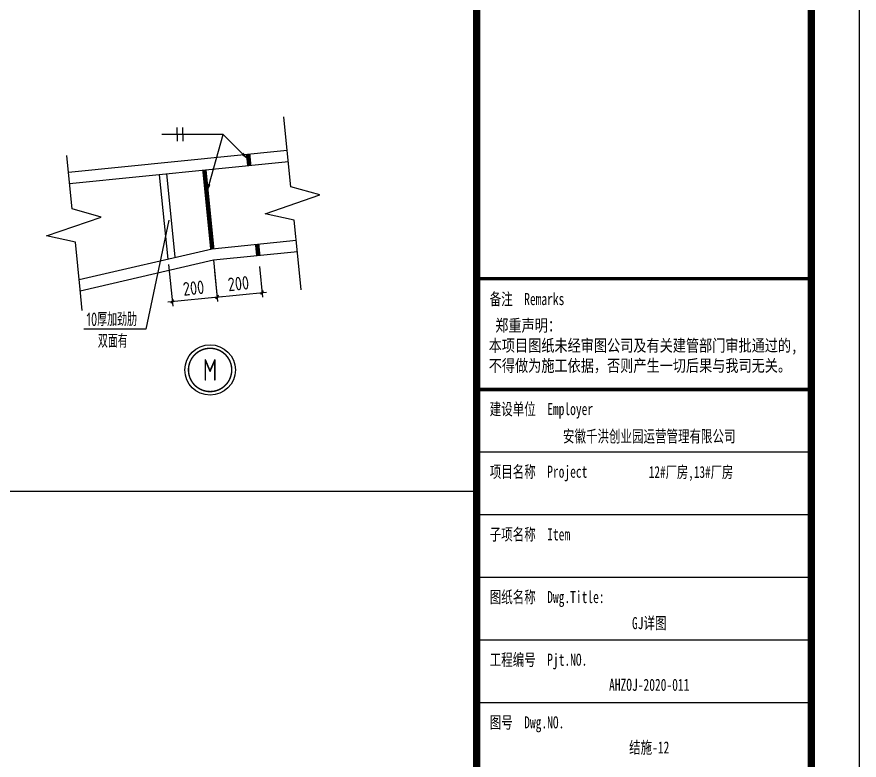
# Model space of a CAD drawing. Extents: x 180850 to 1399066, y 113487 to 334416.
# Drawn here: x 1380382 to 1399066, y 152544 to 169028 of the extents above; entities that cross this region are included whole.
import ezdxf
from ezdxf.enums import TextEntityAlignment as Align

# ---------------------------------------------------------------- set-up
doc = ezdxf.new("R2010")
doc.units = 0
doc.header["$LTSCALE"] = 1000
for name, color, linetype in [('AXIS', 3, 'Continuous'), ('GL', 150, 'Continuous'), ('PUB_TITLE', 4, 'Continuous'), ('PZ', 202, 'Continuous'), ('TEXT', 7, 'Continuous'), ('THIN', 7, 'Continuous')]:
    doc.layers.add(name, color=color, linetype=linetype)
doc.styles.add('_gyy_title_ST', font='', dxfattribs={"width": 0.8})
doc.styles.get("Standard").update_dxf_attribs({"font": 'gbenor.shx', "bigfont": 'gbcbig.shx'})
doc.styles.add('TSSD_Dimension', font='Tssdeng.shx', dxfattribs={"width": 0.8, "bigfont": 'hztxt.shx'})
doc.styles.add('TSSD_Norm', font='tssdeng.shx', dxfattribs={"bigfont": 'hztxt.shx'})
doc.styles.add('TSSD_Num', font='Tssdeng.shx', dxfattribs={"width": 0.7, "bigfont": 'hztxt.shx'})
doc.styles.get('_gyy_title_ST').set_extended_font_data('SimSun')
doc.dimstyles.new('TSSD_20_100', dxfattribs={"dimtxt": 300, "dimasz": 75, "dimexe": 100, "dimexo": 250, "dimgap": 100, "dimtad": 1, "dimdec": 0, "dimlfac": 0.2, "dimzin": 0, "dimdsep": 46, "dimtxsty": 'TSSD_Dimension', "dimblk": 'ARCHTICK', "dimcen": 0, "dimdle": 100, "dimclrt": 7, "dimadec": 0, "dimazin": 0, "dimtfac": 1, "dimtdec": 0, "dimtix": 1, "dimtmove": 2, "dimatfit": 3, "dimfxl": 1, "dimtolj": 1, "dimtzin": 0, "dimarcsym": 0})
doc.dimstyles.new('TSSD_LEADER_STYLE_200.0', dxfattribs={"dimtxt": 0.18, "dimasz": 200, "dimexe": 0.18, "dimexo": 0.0625, "dimgap": 0.09, "dimtad": 0, "dimtih": 1, "dimtoh": 1, "dimdec": 4, "dimzin": 0, "dimdsep": 46, "dimtxsty": 'Standard', "dimcen": 0.09, "dimadec": 0, "dimazin": 0, "dimtfac": 1, "dimtdec": 4, "dimtofl": 0, "dimtmove": 0, "dimatfit": 3, "dimfxl": 1, "dimtolj": 1, "dimtzin": 0, "dimarcsym": 0})

# ---------------------------------------------------------------- blocks, each defined once
blk = doc.blocks.new('_ArchTick')
at = {"color": 0, "linetype": 'ByBlock', "const_width": 0.4}
blk.add_lwpolyline([(-0.5, -0.5), (0.5, 0.5)], dxfattribs=at)
blk = doc.blocks.new('*D1550')
at = {"layer": 'AXIS', "color": 0, "lineweight": -2, "transparency": 16777216}
for p, q in [((1383747, 163538), (1383840, 162615)), ((1384742, 163637), (1384835, 162715)), ((1383730, 162705), (1384924, 162824))]:
    blk.add_line(p, q, dxfattribs=at)
at = {"layer": 'Defpoints', "color": 0, "transparency": 16777216}
for p in [(1384717, 163886), (1383722, 163786), (1384825, 162814)]:
    blk.add_point(p, dxfattribs=at)
at = {"layer": 'AXIS', "color": 0, "lineweight": -2, "transparency": 16777216, "xscale": 75, "yscale": 75, "zscale": 75}
for p, rotation in [((1383830, 162715), 185.7105916254574), ((1384825, 162814), 5.710591625457361)]:
    blk.add_blockref('_ArchTick', p, dxfattribs=dict(at, rotation=rotation))
at = {"layer": 'AXIS', "color": 7, "transparency": 16777216, "insert": (1384302, 163013), "char_height": 300, "attachment_point": 5, "rotation": 5.7106, "style": 'TSSD_Dimension'}
blk.add_mtext('\\A1;200', dxfattribs=at)
blk = doc.blocks.new('_WELD006')
at = {"color": 0, "linetype": 'ByBlock'}
for p, q in [((0, 0), (0, 0.5)), ((0.4, 0), (0.4, 0.5))]:
    blk.add_line(p, q, dxfattribs=at)
blk = doc.blocks.new('*D1551')
at = {"layer": 'AXIS', "color": 0, "lineweight": -2, "transparency": 16777216}
for p, q in [((1385762, 163488), (1385830, 162814)), ((1384767, 163388), (1384835, 162715)), ((1384725, 162804), (1385919, 162924))]:
    blk.add_line(p, q, dxfattribs=at)
at = {"layer": 'Defpoints', "color": 0, "transparency": 16777216}
for p in [(1385737, 163737), (1384742, 163637), (1385820, 162914)]:
    blk.add_point(p, dxfattribs=at)
at = {"layer": 'AXIS', "color": 0, "lineweight": -2, "transparency": 16777216}
for p, xscale, yscale, zscale, rotation in [((1385820, 162914), 75, 75, 75, 5.710591625446737), ((1384825, 162814), 75.00000000000001, 75.00000000000001, 75.00000000000001, 185.7105916254468)]:
    blk.add_blockref('_ArchTick', p, dxfattribs=dict(at, xscale=xscale, yscale=yscale, zscale=zscale, rotation=rotation))
at = {"layer": 'AXIS', "color": 7, "transparency": 16777216, "insert": (1385297, 163113), "char_height": 300, "attachment_point": 5, "rotation": 5.7106, "style": 'TSSD_Dimension'}
blk.add_mtext('\\A1;200', dxfattribs=at)
blk = doc.blocks.new('ts_idx2')
at = {"color": 0, "linetype": 'ByBlock', "lineweight": -2, "const_width": 0.0333}
blk.add_lwpolyline([(-0.5, 0, 1), (0.5, 0, 1)], format="xyb", close=True, dxfattribs=at)
at = {"color": 0, "linetype": 'ByBlock', "lineweight": -2}
blk.add_circle((0, 0), 0.583, dxfattribs=at)
at = {"color": 0, "linetype": 'ByBlock', "lineweight": -2, "style": 'TSSD_Num', "width": 0.7}
blk.add_attdef('A', text='', height=0.5, dxfattribs=at).set_placement((0, 0), align=Align.MIDDLE_CENTER)

msp = doc.modelspace()

# ---------------------------------------------------------------- linework, layer by layer
at = {"color": 3, "const_width": 100, "elevation": 4.03}
for points in [[(1385513.53, 165975.5), (1385538.4, 165726.74)], [(1384543.36, 165627.24), (1384717.5, 163885.92)], [(1385712.53, 163985.43), (1385737.41, 163736.68)]]:
    msp.add_lwpolyline(points, dxfattribs=at)
at = {"layer": 'AXIS'}
for p, q in [((1384957.97, 166421.73, 4.03), (1383601.91, 166421.73, 4.03)), ((1383753.2, 164522.79, 4.03), (1383241.35, 162101.47, 4.03)), ((1383241.35, 162101.47, 4.03), (1381868.34, 162101.47, 4.03)), ((1336124.67, 158506.47), (1390581.03, 158506.47))]:
    msp.add_line(p, q, dxfattribs=at)
at = {"layer": 'GL'}
for p, q in [((1386381.28, 166062.27, 4.03), (1381527.38, 165576.88, 4.03)), ((1386406.16, 165813.52, 4.03), (1381552.25, 165328.13, 4.03)), ((1384717.5, 163885.92, 4.03), (1386580.29, 164072.2, 4.03)), ((1381765.04, 163200.21, 4.03), (1384717.5, 163885.92, 4.03)), ((1384742.37, 163637.17, 4.03), (1386605.16, 163823.45, 4.03)), ((1381789.95, 162951.11, 4.03), (1384742.37, 163637.17, 4.03))]:
    msp.add_line(p, q, dxfattribs=at)
at = {"layer": 'GL', "elevation": 4.03}
for points in [[(1386690.22, 162972.83), (1386615.6, 163719.11), (1386535.26, 164522.53), (1385893.46, 164659.35), (1387106.26, 165077.89), (1386461.62, 165258.86), (1386381.28, 166062.27), (1386306.65, 166808.55)], [(1381833.63, 162514.39), (1381787.26, 162978.06), (1381681.85, 164032.2), (1381040.05, 164169.02), (1382252.85, 164587.56), (1381608.21, 164768.52), (1381564.69, 165203.74), (1381490.06, 165950.02)]]:
    msp.add_lwpolyline(points, dxfattribs=at)
at = {"layer": 'PUB_TITLE'}
for p, q in [((1398083.72, 163222.26), (1390600.61, 163222.26)), ((1398083.72, 159373.81), (1390600.61, 159373.81)), ((1398083.72, 157984.09), (1390600.61, 157984.09)), ((1398083.72, 156594.37), (1390600.61, 156594.37)), ((1398083.72, 155204.65), (1390600.61, 155204.65)), ((1398083.72, 153814.93), (1390600.61, 153814.93))]:
    msp.add_line(p, q, dxfattribs=at)
msp.add_lwpolyline([(1287615.87, 198863.75), (1399065.87, 198863.81), (1399065.87, 135863.88), (1287615.87, 135863.81)], close=True, dxfattribs=at)
at = {"layer": 'PUB_TITLE', "const_width": 159.09}
for points in [[(1290267.38, 136924.42), (1290267.38, 197803.14), (1398005.26, 197803.21), (1398005.26, 136924.48)], [(1390581.03, 197803.21), (1398005.26, 197803.21), (1398005.26, 136924.48), (1390581.03, 136924.48)]]:
    msp.add_lwpolyline(points, close=True, dxfattribs=at)
at = {"layer": 'PUB_TITLE', "const_width": 74.83}
for points in [[(1390600.61, 163222.26), (1398083.72, 163222.26)], [(1390600.61, 160763.53), (1398083.72, 160763.53)]]:
    msp.add_lwpolyline(points, dxfattribs=at)
at = {"layer": 'PZ'}
for p, q in [((1383894.78, 163706.23, 4.03), (1383711.01, 165544, 4.03)), ((1383735.32, 163657.81, 4.03), (1383548.33, 165527.74, 4.03))]:
    msp.add_line(p, q, dxfattribs=at)

# ---------------------------------------------------------------- block references
at = {"layer": 'AXIS', "xscale": 300, "yscale": 300, "zscale": 300}
msp.add_blockref('_WELD006', (1383941.91, 166421.73, 4.03), dxfattribs=at)
at = {"layer": 'AXIS', "xscale": -300, "yscale": 300, "zscale": 299.9999999999999, "rotation": 180}
msp.add_blockref('_WELD006', (1383941.91, 166421.73, 4.03), dxfattribs=at)
at = {"layer": 'AXIS'}
ref = msp.add_blockref('ts_idx2', (1384669.08, 161197.76, 4.03), dxfattribs=dict(at, xscale=960, yscale=960, zscale=960))
ref.add_attrib('1', 'M', dxfattribs={"layer": 'THIN', "height": 480, "style": 'TSSD_Num', "width": 0.7}).set_placement((1384669.08, 161197.76, 4.03), align=Align.MIDDLE_CENTER)

# ---------------------------------------------------------------- texts
at = {"layer": 'PUB_TITLE', "style": '_gyy_title_ST', "width": 0.7}
for s, height, p in [('备注  Remarks', 267.2536, (1390871.12, 162636.17)), ('建设单位  Employer', 267.2536, (1390871.12, 160196.95)), ('项目名称  Project', 267.2536, (1390871.12, 158807.23)), ('子项名称  Item', 267.254, (1390871.12, 157417.51)), ('图纸名称  Dwg.Title:', 267.2536, (1390871.12, 156027.79)), ('工程编号  Pjt.NO.', 267.2536, (1390871.12, 154638.07)), ('图号  Dwg.NO.', 267.2536, (1390871.12, 153248.35))]:
    msp.add_text(s, height=height, dxfattribs=at).set_placement(p)
at = {"layer": 'PUB_TITLE', "color": 2, "style": '_gyy_title_ST', "width": 0.7}
msp.add_text('安徽千洪创业园运营管理有限公司', height=267.2536, dxfattribs=at).set_placement((1394409.47, 159593.54), align=Align.CENTER)
msp.add_text('12#厂房,13#厂房', height=261.8817, dxfattribs=at).set_placement((1395335.69, 158918.75), align=Align.MIDDLE)
at = {"layer": 'PUB_TITLE', "color": 6, "style": '_gyy_title_ST', "width": 0.7}
for s, height, p in [('GJ详图', 267.254, (1394409.47, 155449.06)), ('AHZOJ-2020-011', 267.2536, (1394409.47, 154081.31))]:
    msp.add_text(s, height=height, dxfattribs=at).set_placement(p, align=Align.CENTER)
at = {"layer": 'PUB_TITLE', "color": 7, "style": '_gyy_title_ST', "width": 0.7}
msp.add_text('结施-12', height=267.254, dxfattribs=at).set_placement((1394409.47, 152691.59), align=Align.CENTER)
at = {"layer": 'PUB_TITLE', "insert": (1390848.78, 162318.51), "char_height": 267.2536, "width": 8552.1248, "attachment_point": 1, "style": '_gyy_title_ST'}
msp.add_mtext(' 郑重声明：\\P本项目图纸未经审图公司及有关建管部门审批通过的,\\P不得做为施工依据，否则产生一切后果与我司无关。', dxfattribs=at)
at = {"layer": 'TEXT', "style": 'TSSD_Norm', "width": 0.7}
for s, p in [('10厚加劲肋', (1381927, 162169.31, 4.03)), ('双面有', (1382180.31, 161688.75, 4.03))]:
    msp.add_text(s, height=300, rotation=360, dxfattribs=at).set_placement(p)

# ---------------------------------------------------------------- dimensions: what is measured, and where the dimension line sits
at = {"layer": 'AXIS'}
for p1, p2, distance, picture, middle in [((1383722.46, 163786.42, 4.03), (1384717.5, 163885.92, 4.03), -1077.02, '*D1550', (1384302.27, 163013.25, 4.03)), ((1384742.37, 163637.16, 4.03), (1385737.41, 163736.67, 4.03), -827.02, '*D1551', (1385297.31, 163112.76, 4.03))]:
    dim = msp.add_aligned_dim(p1=p1, p2=p2, distance=distance, dimstyle='TSSD_20_100', dxfattribs=at)
    dim.commit()
    dim.dimension.update_dxf_attribs({"geometry": picture, "text_midpoint": middle})

# ---------------------------------------------------------------- leaders
for points in [[(1384593.69, 165123.98, 4.03), (1384957.97, 166421.73, 4.03)], [(1385525.96, 165851.12, 4.03), (1384957.97, 166421.73, 4.03)]]:
    msp.add_leader(points, dimstyle='TSSD_LEADER_STYLE_200.0', dxfattribs=at)

doc.saveas('drawing.dxf')
